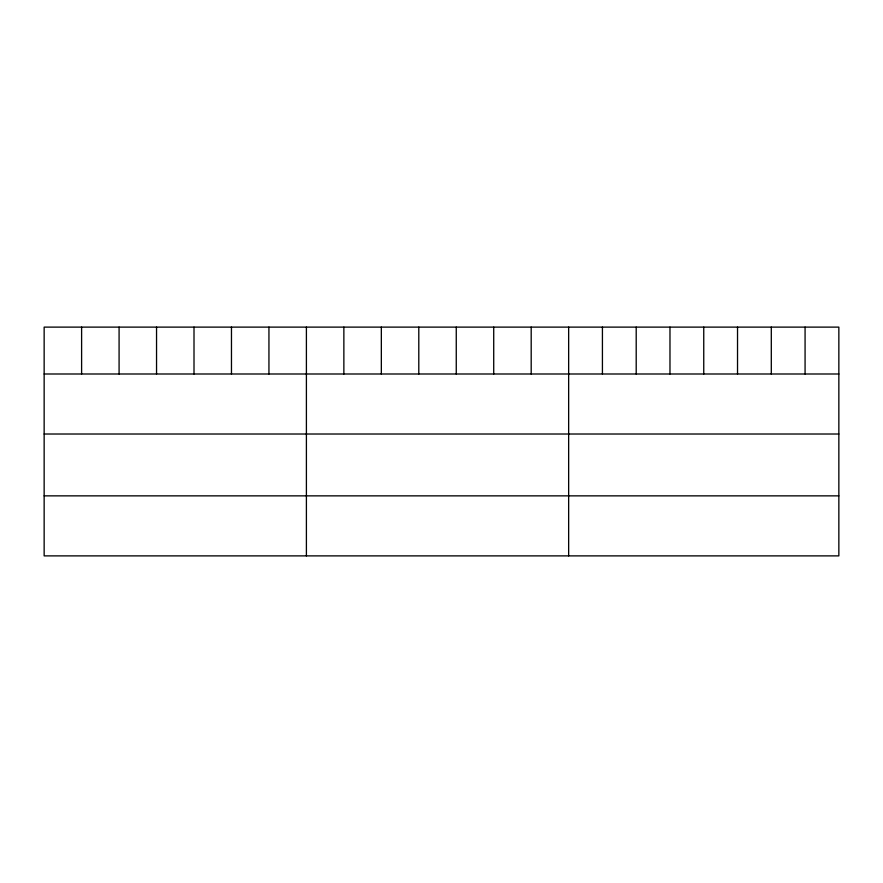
<?xml version="1.0" encoding="UTF-8"?>
<svg xmlns="http://www.w3.org/2000/svg" width="883" height="883" viewBox="0 0 883 883"><rect width="100%" height="100%" fill="white"/><g stroke="black" fill="none" stroke-linecap="round" stroke-linejoin="round"><path stroke-width="1.32" d="M838.85 373.995L838.85 555.882L44.15 555.882L44.15 327.118L838.85 327.118L838.85 373.995L44.15 373.995M44.15 434.017L838.85 434.017M44.15 495.86L838.85 495.86M805.075 327.118L805.075 373.995M771.3 327.118L771.3 373.995M737.526 327.118L737.526 373.995M703.751 327.118L703.751 373.995M669.976 327.118L669.976 373.995M636.202 327.118L636.202 373.995M602.427 327.118L602.427 373.995M568.652 327.118L568.652 555.882M531.191 327.118L531.191 373.995M493.718 327.118L493.718 373.995M456.257 327.118L456.257 373.995M418.796 327.118L418.796 373.995M381.335 327.118L381.335 373.995M343.862 327.118L343.862 373.995M306.401 327.118L306.401 555.882M268.94 327.118L268.94 373.995M231.467 327.118L231.467 373.995M194.006 327.118L194.006 373.995M156.545 327.118L156.545 373.995M119.084 327.118L119.084 373.995M81.611 327.118L81.611 373.995"/></g></svg>
